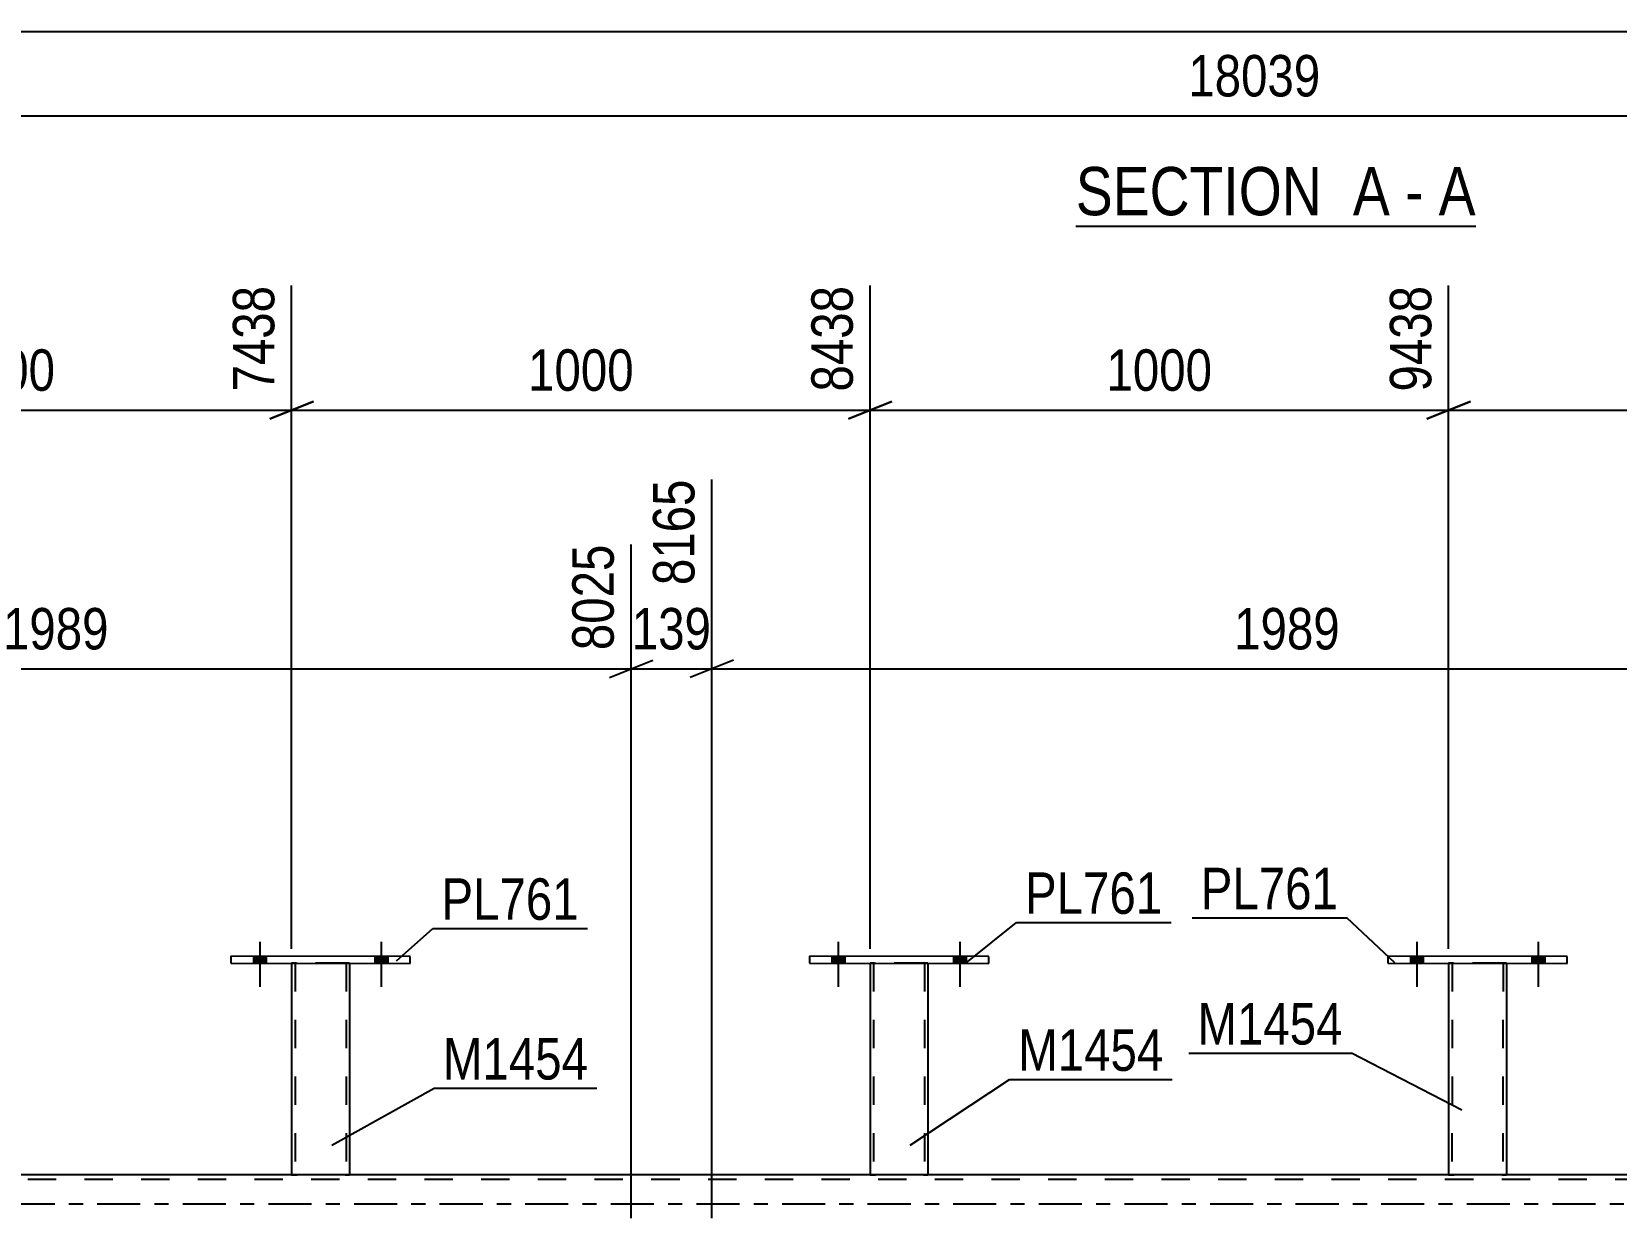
# Model space of a CAD drawing. Header units: millimetres. Extents: x 0 to 841, y 0 to 594.
# Drawn here: x 333.7 to 443.3, y 424.8 to 506.9 of the extents above; entities that cross this region are included whole.
import ezdxf

# ---------------------------------------------------------------- set-up
doc = ezdxf.new("R2010")
doc.units = ezdxf.units.MM
doc.linetypes.add('DXK_LINE_DOT2', pattern=[3.9198, 1.9599, -1.9599])
doc.linetypes.add('DXK_LINE_DOT3', pattern=[5.9187, 2.979, -0.9799, 0.9799, -0.9799])
doc.styles.add('Arial Narrow', font='ARIALN.TTF', dxfattribs={"height": 0.2})

# ---------------------------------------------------------------- blocks, each defined once
blk = doc.blocks.new('Unknown-318889209-11 - 4978')
at = {"color": 6, "linetype": 'Continuous'}
blk.add_line((405.92, 493.44), (433.57, 493.44), dxfattribs=at)
at = {"color": 0, "linetype": 'Continuous'}
for points in [[(424.03, 494.19), (424.03, 497.69), (405.92, 497.69), (405.92, 494.19)], [(427.64, 494.19), (427.64, 497.69), (425.08, 497.69), (425.08, 494.19)], [(429.96, 494.19), (429.96, 497.69), (428.69, 497.69), (428.69, 494.19)], [(433.57, 494.19), (433.57, 497.69), (431.01, 497.69), (431.01, 494.19)]]:
    blk.add_wipeout(points, dxfattribs=at)
at = {"color": 7, "linetype": 'Continuous', "style": 'Arial Narrow'}
for s, p in [('SECTION ', (405.92, 494.19)), ('A', (425.08, 494.19)), ('A', (431.01, 494.19)), ('-', (428.69, 494.19))]:
    blk.add_text(s, height=3.34, dxfattribs=at).set_placement(p)
blk = doc.blocks.new('Part-318889209-3329 - 3132')
at = {"color": 2, "linetype": 'Continuous'}
for p, q in [((431.7, 442.45), (431.69, 427.81)), ((435.7, 442.45), (435.69, 427.81)), ((431.73, 427.81), (431.69, 427.81)), ((431.83, 427.81), (431.73, 427.81)), ((431.99, 427.81), (431.83, 427.81)), ((435.39, 427.81), (431.99, 427.81)), ((435.55, 427.81), (435.39, 427.81)), ((435.65, 427.81), (435.55, 427.81)), ((435.69, 427.81), (435.65, 427.81))]:
    blk.add_line(p, q, dxfattribs=at)
at = {"color": 7, "linetype": 'DXK_LINE_DOT2'}
for p, q in [((431.7, 442.45), (431.7, 442.45)), ((431.7, 442.45), (431.7, 442.45)), ((431.7, 442.45), (431.7, 442.45)), ((431.73, 442.45), (431.7, 442.45)), ((431.7, 442.45), (431.73, 442.45)), ((431.84, 442.45), (431.73, 442.45)), ((431.73, 442.45), (431.84, 442.45)), ((431.99, 442.45), (431.84, 442.45)), ((431.84, 442.45), (431.99, 442.45)), ((431.94, 442.45), (431.93, 427.81)), ((431.94, 442.45), (431.94, 442.45)), ((431.95, 442.45), (431.94, 442.45)), ((431.94, 442.45), (431.95, 442.45)), ((432.01, 442.45), (431.95, 442.45)), ((431.95, 442.45), (432.01, 442.45)), ((435.4, 442.45), (431.99, 442.45)), ((435.4, 442.45), (431.99, 442.45)), ((435.31, 442.45), (432.01, 442.45)), ((432.01, 442.45), (432.08, 442.45)), ((435.39, 442.45), (432.08, 442.45)), ((435.39, 442.45), (435.31, 442.45)), ((435.44, 442.45), (435.39, 442.45)), ((435.39, 442.45), (435.44, 442.45)), ((435.4, 442.45), (435.56, 442.45)), ((435.56, 442.45), (435.4, 442.45)), ((435.46, 442.45), (435.44, 442.45)), ((435.44, 442.45), (435.46, 442.45)), ((435.46, 442.45), (435.45, 427.81)), ((435.46, 442.45), (435.46, 442.45)), ((435.56, 442.45), (435.66, 442.45)), ((435.66, 442.45), (435.56, 442.45)), ((435.66, 442.45), (435.7, 442.45)), ((435.7, 442.45), (435.66, 442.45)), ((435.7, 442.45), (435.7, 442.45)), ((435.7, 442.45), (435.7, 442.45)), ((435.7, 442.45), (435.7, 442.45)), ((431.69, 427.81), (431.73, 427.81)), ((431.73, 427.81), (431.83, 427.81)), ((431.83, 427.81), (431.99, 427.81)), ((431.95, 427.81), (431.93, 427.81)), ((431.93, 427.81), (431.95, 427.81)), ((432, 427.81), (431.95, 427.81)), ((431.95, 427.81), (432, 427.81)), ((435.39, 427.81), (431.99, 427.81)), ((435.3, 427.81), (432, 427.81)), ((432, 427.81), (432.08, 427.81)), ((435.43, 427.81), (432.08, 427.81)), ((435.38, 427.81), (435.3, 427.81)), ((435.43, 427.81), (435.38, 427.81)), ((435.39, 427.81), (435.55, 427.81)), ((435.45, 427.81), (435.43, 427.81)), ((435.43, 427.81), (435.45, 427.81)), ((435.55, 427.81), (435.65, 427.81)), ((435.65, 427.81), (435.69, 427.81))]:
    blk.add_line(p, q, dxfattribs=at)
blk = doc.blocks.new('Part-318889209-3324 - 3132')
at = {"color": 2, "linetype": 'Continuous'}
for p, q in [((427.5, 442.93), (427.5, 442.45)), ((439.9, 442.92), (427.5, 442.93)), ((439.9, 442.44), (439.9, 442.92)), ((427.5, 442.45), (439.9, 442.44))]:
    blk.add_line(p, q, dxfattribs=at)
blk = doc.blocks.new('Bolt-318889209-3364 - 3132')
at = {"linetype": 'Continuous'}
for points in [[(389.06, 442.45), (389.94, 442.45), (389.94, 442.93), (389.06, 442.93)], [(397.46, 442.45), (398.34, 442.45), (398.34, 442.93), (397.46, 442.93)]]:
    blk.add_hatch(color=1, dxfattribs=at).paths.add_polyline_path(points)
at = {"color": 1, "linetype": 'Continuous'}
for p, q in [((389.5, 443.93), (389.5, 440.81)), ((397.9, 443.93), (397.9, 440.81)), ((389.06, 442.93), (389.06, 442.45)), ((389.94, 442.93), (389.94, 442.45)), ((397.46, 442.93), (397.46, 442.45)), ((398.34, 442.93), (398.34, 442.45))]:
    blk.add_line(p, q, dxfattribs=at)
blk = doc.blocks.new('Bolt-318889209-3401 - 3132')
at = {"linetype": 'Continuous'}
for points in [[(389.06, 442.45), (389.94, 442.45), (389.94, 442.93), (389.06, 442.93)], [(397.46, 442.45), (398.34, 442.45), (398.34, 442.93), (397.46, 442.93)]]:
    blk.add_hatch(color=1, dxfattribs=at).paths.add_polyline_path(points)
at = {"color": 1, "linetype": 'Continuous'}
for p, q in [((389.5, 443.93), (389.5, 440.81)), ((397.9, 443.93), (397.9, 440.81)), ((389.06, 442.93), (389.06, 442.45)), ((389.94, 442.93), (389.94, 442.45)), ((397.46, 442.93), (397.46, 442.45)), ((398.34, 442.93), (398.34, 442.45))]:
    blk.add_line(p, q, dxfattribs=at)
blk = doc.blocks.new('Bolt-318889209-3402 - 3132')
at = {"linetype": 'Continuous'}
for points in [[(429.06, 442.45), (429.94, 442.45), (429.94, 442.93), (429.06, 442.93)], [(437.46, 442.45), (438.34, 442.45), (438.34, 442.93), (437.46, 442.93)]]:
    blk.add_hatch(color=1, dxfattribs=at).paths.add_polyline_path(points)
at = {"color": 1, "linetype": 'Continuous'}
for p, q in [((429.5, 443.93), (429.5, 440.81)), ((437.9, 443.93), (437.9, 440.81)), ((429.06, 442.93), (429.06, 442.45)), ((429.94, 442.93), (429.94, 442.45)), ((437.46, 442.93), (437.46, 442.45)), ((438.34, 442.93), (438.34, 442.45))]:
    blk.add_line(p, q, dxfattribs=at)
blk = doc.blocks.new('Bolt-318889209-3403 - 3132')
at = {"linetype": 'Continuous'}
for points in [[(429.06, 442.45), (429.94, 442.45), (429.94, 442.93), (429.06, 442.93)], [(437.46, 442.45), (438.34, 442.45), (438.34, 442.93), (437.46, 442.93)]]:
    blk.add_hatch(color=1, dxfattribs=at).paths.add_polyline_path(points)
at = {"color": 1, "linetype": 'Continuous'}
for p, q in [((429.5, 443.93), (429.5, 440.81)), ((437.9, 443.93), (437.9, 440.81)), ((429.06, 442.93), (429.06, 442.45)), ((429.94, 442.93), (429.94, 442.45)), ((437.46, 442.93), (437.46, 442.45)), ((438.34, 442.93), (438.34, 442.45))]:
    blk.add_line(p, q, dxfattribs=at)
blk = doc.blocks.new('Part-318889209-3690 - 3132')
at = {"color": 7, "linetype": 'DXK_LINE_DOT2'}
for p, q in [((774.43, 427.49), (54.16, 427.49)), ((355.7, 427.81), (351.7, 427.81)), ((395.7, 427.81), (391.7, 427.81)), ((435.69, 427.81), (431.69, 427.81))]:
    blk.add_line(p, q, dxfattribs=at)
at = {"color": 2, "linetype": 'Continuous'}
for p, q in [((351.7, 427.81), (315.69, 427.81)), ((391.7, 427.81), (355.7, 427.81)), ((431.69, 427.81), (395.7, 427.81)), ((471.7, 427.81), (435.69, 427.81))]:
    blk.add_line(p, q, dxfattribs=at)
at = {"color": 7, "linetype": 'DXK_LINE_DOT3'}
blk.add_line((54.16, 425.81), (774.43, 425.81), dxfattribs=at)
blk = doc.blocks.new('Bolt-318889209-3692 - 3132')
at = {"linetype": 'Continuous'}
for points in [[(349.06, 442.45), (349.94, 442.45), (349.94, 442.93), (349.06, 442.93)], [(357.46, 442.45), (358.34, 442.45), (358.34, 442.93), (357.46, 442.93)]]:
    blk.add_hatch(color=1, dxfattribs=at).paths.add_polyline_path(points)
at = {"color": 1, "linetype": 'Continuous'}
for p, q in [((349.5, 443.93), (349.5, 440.81)), ((357.9, 443.93), (357.9, 440.81)), ((349.06, 442.93), (349.06, 442.45)), ((349.94, 442.93), (349.94, 442.45)), ((357.46, 442.93), (357.46, 442.45)), ((358.34, 442.93), (358.34, 442.45))]:
    blk.add_line(p, q, dxfattribs=at)
blk = doc.blocks.new('Bolt-318889209-3693 - 3132')
at = {"linetype": 'Continuous'}
for points in [[(349.06, 442.45), (349.94, 442.45), (349.94, 442.93), (349.06, 442.93)], [(357.46, 442.45), (358.34, 442.45), (358.34, 442.93), (357.46, 442.93)]]:
    blk.add_hatch(color=1, dxfattribs=at).paths.add_polyline_path(points)
at = {"color": 1, "linetype": 'Continuous'}
for p, q in [((349.5, 443.93), (349.5, 440.81)), ((357.9, 443.93), (357.9, 440.81)), ((349.06, 442.93), (349.06, 442.45)), ((349.94, 442.93), (349.94, 442.45)), ((357.46, 442.93), (357.46, 442.45)), ((358.34, 442.93), (358.34, 442.45))]:
    blk.add_line(p, q, dxfattribs=at)
blk = doc.blocks.new('Part-318889209-3708 - 3132')
at = {"color": 2, "linetype": 'Continuous'}
for p, q in [((347.5, 442.93), (347.5, 442.45)), ((359.9, 442.92), (347.5, 442.93)), ((359.9, 442.44), (359.9, 442.92)), ((347.5, 442.45), (359.9, 442.44))]:
    blk.add_line(p, q, dxfattribs=at)
blk = doc.blocks.new('Part-318889209-3713 - 3132')
at = {"color": 2, "linetype": 'Continuous'}
for p, q in [((351.7, 442.45), (351.7, 427.81)), ((355.7, 442.45), (355.7, 427.81)), ((351.73, 427.81), (351.7, 427.81)), ((351.84, 427.81), (351.73, 427.81)), ((351.99, 427.81), (351.84, 427.81)), ((355.4, 427.81), (351.99, 427.81)), ((355.56, 427.81), (355.4, 427.81)), ((355.66, 427.81), (355.56, 427.81)), ((355.7, 427.81), (355.66, 427.81))]:
    blk.add_line(p, q, dxfattribs=at)
at = {"color": 7, "linetype": 'DXK_LINE_DOT2'}
for p, q in [((351.7, 442.45), (351.7, 442.45)), ((351.7, 442.45), (351.7, 442.45)), ((351.7, 442.45), (351.7, 442.45)), ((351.74, 442.45), (351.7, 442.45)), ((351.7, 442.45), (351.74, 442.45)), ((351.84, 442.45), (351.74, 442.45)), ((351.74, 442.45), (351.84, 442.45)), ((352, 442.45), (351.84, 442.45)), ((351.84, 442.45), (352, 442.45)), ((351.94, 442.45), (351.94, 442.45)), ((351.94, 442.45), (351.94, 427.81)), ((351.96, 442.45), (351.94, 442.45)), ((351.94, 442.45), (351.96, 442.45)), ((352.01, 442.45), (351.96, 442.45)), ((351.96, 442.45), (352.01, 442.45)), ((355.41, 442.45), (352, 442.45)), ((355.41, 442.45), (352, 442.45)), ((355.31, 442.45), (352.01, 442.45)), ((352.01, 442.45), (352.09, 442.45)), ((355.39, 442.45), (352.09, 442.45)), ((355.39, 442.45), (355.31, 442.45)), ((355.44, 442.45), (355.39, 442.45)), ((355.39, 442.45), (355.44, 442.45)), ((355.41, 442.45), (355.56, 442.45)), ((355.56, 442.45), (355.41, 442.45)), ((355.46, 442.45), (355.44, 442.45)), ((355.44, 442.45), (355.46, 442.45)), ((355.46, 442.45), (355.46, 442.45)), ((355.46, 442.45), (355.46, 427.81)), ((355.56, 442.45), (355.67, 442.45)), ((355.67, 442.45), (355.56, 442.45)), ((355.67, 442.45), (355.7, 442.45)), ((355.7, 442.45), (355.67, 442.45)), ((355.7, 442.45), (355.7, 442.45)), ((355.7, 442.45), (355.7, 442.45)), ((355.7, 442.45), (355.7, 442.45)), ((351.7, 427.81), (351.73, 427.81)), ((351.73, 427.81), (351.84, 427.81)), ((351.84, 427.81), (351.99, 427.81)), ((351.96, 427.81), (351.94, 427.81)), ((351.94, 427.81), (351.96, 427.81)), ((352.01, 427.81), (351.96, 427.81)), ((351.96, 427.81), (352.01, 427.81)), ((355.4, 427.81), (351.99, 427.81)), ((355.31, 427.81), (352.01, 427.81)), ((352.01, 427.81), (352.09, 427.81)), ((355.44, 427.81), (352.09, 427.81)), ((355.39, 427.81), (355.31, 427.81)), ((355.44, 427.81), (355.39, 427.81)), ((355.4, 427.81), (355.56, 427.81)), ((355.46, 427.81), (355.44, 427.81)), ((355.44, 427.81), (355.46, 427.81)), ((355.56, 427.81), (355.66, 427.81)), ((355.66, 427.81), (355.7, 427.81))]:
    blk.add_line(p, q, dxfattribs=at)
blk = doc.blocks.new('Part-318889209-3718 - 3132')
at = {"color": 2, "linetype": 'Continuous'}
for p, q in [((387.5, 442.93), (387.5, 442.45)), ((399.9, 442.92), (387.5, 442.93)), ((399.9, 442.44), (399.9, 442.92)), ((387.5, 442.45), (399.9, 442.44))]:
    blk.add_line(p, q, dxfattribs=at)
blk = doc.blocks.new('Part-318889209-3723 - 3132')
at = {"color": 2, "linetype": 'Continuous'}
for p, q in [((391.7, 442.45), (391.7, 427.81)), ((395.7, 442.45), (395.7, 427.81)), ((391.73, 427.81), (391.7, 427.81)), ((391.84, 427.81), (391.73, 427.81)), ((391.99, 427.81), (391.84, 427.81)), ((395.4, 427.81), (391.99, 427.81)), ((395.56, 427.81), (395.4, 427.81)), ((395.66, 427.81), (395.56, 427.81)), ((395.7, 427.81), (395.66, 427.81))]:
    blk.add_line(p, q, dxfattribs=at)
at = {"color": 7, "linetype": 'DXK_LINE_DOT2'}
for p, q in [((391.7, 442.45), (391.7, 442.45)), ((391.7, 442.45), (391.7, 442.45)), ((391.7, 442.45), (391.7, 442.45)), ((391.74, 442.45), (391.7, 442.45)), ((391.7, 442.45), (391.74, 442.45)), ((391.84, 442.45), (391.74, 442.45)), ((391.74, 442.45), (391.84, 442.45)), ((392, 442.45), (391.84, 442.45)), ((391.84, 442.45), (392, 442.45)), ((391.94, 442.45), (391.94, 442.45)), ((391.94, 442.45), (391.94, 427.81)), ((391.96, 442.45), (391.94, 442.45)), ((391.94, 442.45), (391.96, 442.45)), ((392.01, 442.45), (391.96, 442.45)), ((391.96, 442.45), (392.01, 442.45)), ((395.4, 442.45), (392, 442.45)), ((395.4, 442.45), (392, 442.45)), ((395.31, 442.45), (392.01, 442.45)), ((392.01, 442.45), (392.09, 442.45)), ((395.39, 442.45), (392.09, 442.45)), ((395.39, 442.45), (395.31, 442.45)), ((395.44, 442.45), (395.39, 442.45)), ((395.39, 442.45), (395.44, 442.45)), ((395.4, 442.45), (395.56, 442.45)), ((395.56, 442.45), (395.4, 442.45)), ((395.46, 442.45), (395.44, 442.45)), ((395.44, 442.45), (395.46, 442.45)), ((395.46, 442.45), (395.46, 442.45)), ((395.46, 442.45), (395.46, 427.81)), ((395.56, 442.45), (395.66, 442.45)), ((395.66, 442.45), (395.56, 442.45)), ((395.66, 442.45), (395.7, 442.45)), ((395.7, 442.45), (395.66, 442.45)), ((395.7, 442.45), (395.7, 442.45)), ((395.7, 442.45), (395.7, 442.45)), ((395.7, 442.45), (395.7, 442.45)), ((391.7, 427.81), (391.73, 427.81)), ((391.73, 427.81), (391.84, 427.81)), ((391.84, 427.81), (391.99, 427.81)), ((391.95, 427.81), (391.94, 427.81)), ((391.94, 427.81), (391.95, 427.81)), ((392.01, 427.81), (391.95, 427.81)), ((391.95, 427.81), (392.01, 427.81)), ((395.4, 427.81), (391.99, 427.81)), ((395.31, 427.81), (392.01, 427.81)), ((392.01, 427.81), (392.08, 427.81)), ((395.44, 427.81), (392.08, 427.81)), ((395.39, 427.81), (395.31, 427.81)), ((395.44, 427.81), (395.39, 427.81)), ((395.4, 427.81), (395.56, 427.81)), ((395.46, 427.81), (395.44, 427.81)), ((395.44, 427.81), (395.46, 427.81)), ((395.56, 427.81), (395.66, 427.81)), ((395.66, 427.81), (395.7, 427.81))]:
    blk.add_line(p, q, dxfattribs=at)
blk = doc.blocks.new('StraightDimension-318889209-5960 - 4978')
at = {"color": 7, "linetype": 'Continuous'}
blk.add_line((62.29, 506.89), (774.25, 506.89), dxfattribs=at)
blk = doc.blocks.new('StraightDimension-318889209-5981 - 4978')
at = {"color": 7, "linetype": 'Continuous'}
blk.add_line((61.65, 501.06), (774.89, 501.06), dxfattribs=at)
at = {"color": 0}
blk.add_wipeout([(423.44, 501.81), (423.44, 506.01), (413.1, 506.01), (413.1, 501.81)], dxfattribs=at)
at = {"color": 3, "style": 'Arial Narrow'}
blk.add_text('18039', height=2.863, dxfattribs=at).set_placement((413.7, 502.41))
blk = doc.blocks.new('StraightDimension-318889209-19436 - 3132')
at = {"color": 7, "linetype": 'Continuous'}
for p, q in [((380.75, 424.81), (380.75, 475.92)), ((375.17, 424.81), (375.17, 471.42)), ((373.67, 462.21), (376.67, 463.41)), ((375.17, 462.81), (380.75, 462.81)), ((382.25, 463.41), (379.25, 462.21))]:
    blk.add_line(p, q, dxfattribs=at)
at = {"color": 0}
blk.add_wipeout([(381.3, 463.56), (381.3, 467.76), (374.62, 467.76), (374.62, 463.56)], dxfattribs=at)
at = {"color": 3, "style": 'Arial Narrow'}
blk.add_text('139', height=2.863, dxfattribs=at).set_placement((375.22, 464.16))
at = {"color": 0, "linetype": 'Continuous'}
blk.add_wipeout([(380.15, 476.52), (375.95, 476.52), (375.95, 468.01), (380.15, 468.01)], dxfattribs=at)
at = {"color": 3, "linetype": 'Continuous', "style": 'Arial Narrow'}
blk.add_text('8165', height=2.863, rotation=90.0002, dxfattribs=at).set_placement((379.55, 468.61))
blk = doc.blocks.new('StraightDimension-318889209-19435 - 3132')
at = {"color": 7, "linetype": 'Continuous'}
for p, q in [((380.75, 424.81), (380.75, 475.92)), ((460.31, 424.81), (460.31, 473.25)), ((382.25, 463.41), (379.25, 462.21)), ((380.75, 462.81), (460.31, 462.81)), ((458.81, 462.21), (461.81, 463.41))]:
    blk.add_line(p, q, dxfattribs=at)
at = {"color": 0}
blk.add_wipeout([(424.78, 463.56), (424.78, 467.76), (416.27, 467.76), (416.27, 463.56)], dxfattribs=at)
at = {"color": 3, "style": 'Arial Narrow'}
blk.add_text('1989', height=2.863, dxfattribs=at).set_placement((416.87, 464.16))
at = {"color": 0, "linetype": 'Continuous'}
blk.add_wipeout([(459.71, 473.85), (455.51, 473.85), (455.51, 463.51), (459.71, 463.51)], dxfattribs=at)
at = {"color": 3, "linetype": 'Continuous', "style": 'Arial Narrow'}
blk.add_text('10154', height=2.863, rotation=90.0002, dxfattribs=at).set_placement((459.11, 464.11))
blk = doc.blocks.new('StraightDimension-318889209-19235 - 3132')
at = {"color": 7, "linetype": 'Continuous'}
for p, q in [((471.7, 443.45), (471.7, 491.14)), ((431.7, 443.45), (431.7, 489.32)), ((433.2, 481.3), (430.2, 480.1)), ((470.2, 480.1), (473.2, 481.3)), ((431.7, 480.7), (471.7, 480.7))]:
    blk.add_line(p, q, dxfattribs=at)
at = {"color": 0}
blk.add_wipeout([(455.95, 481.45), (455.95, 485.65), (447.44, 485.65), (447.44, 481.45)], dxfattribs=at)
at = {"color": 3, "style": 'Arial Narrow'}
blk.add_text('1000', height=2.863, dxfattribs=at).set_placement((448.04, 482.05))
at = {"color": 0, "linetype": 'Continuous'}
blk.add_wipeout([(471.1, 491.74), (466.9, 491.74), (466.9, 481.4), (471.1, 481.4)], dxfattribs=at)
at = {"color": 3, "linetype": 'Continuous', "style": 'Arial Narrow'}
blk.add_text('10438', height=2.863, rotation=90.0002, dxfattribs=at).set_placement((470.5, 482))
blk = doc.blocks.new('StraightDimension-318889209-19236 - 3132')
at = {"color": 7, "linetype": 'Continuous'}
for p, q in [((391.7, 443.45), (391.7, 489.32)), ((431.7, 443.45), (431.7, 489.32)), ((393.2, 481.3), (390.2, 480.1)), ((430.2, 480.1), (433.2, 481.3)), ((391.7, 480.7), (431.7, 480.7))]:
    blk.add_line(p, q, dxfattribs=at)
at = {"color": 0}
blk.add_wipeout([(415.95, 481.45), (415.95, 485.65), (407.44, 485.65), (407.44, 481.45)], dxfattribs=at)
at = {"color": 3, "style": 'Arial Narrow'}
blk.add_text('1000', height=2.863, dxfattribs=at).set_placement((408.04, 482.05))
at = {"color": 0, "linetype": 'Continuous'}
blk.add_wipeout([(431.1, 489.92), (426.9, 489.92), (426.9, 481.4), (431.1, 481.4)], dxfattribs=at)
at = {"color": 3, "linetype": 'Continuous', "style": 'Arial Narrow'}
blk.add_text('9438', height=2.863, rotation=90.0002, dxfattribs=at).set_placement((430.5, 482))
blk = doc.blocks.new('StraightDimension-318889209-19237 - 3132')
at = {"color": 7, "linetype": 'Continuous'}
for p, q in [((351.7, 443.45), (351.7, 489.32)), ((391.7, 443.45), (391.7, 489.32)), ((353.2, 481.3), (350.2, 480.1)), ((390.2, 480.1), (393.2, 481.3)), ((351.7, 480.7), (391.7, 480.7))]:
    blk.add_line(p, q, dxfattribs=at)
at = {"color": 0}
blk.add_wipeout([(375.96, 481.45), (375.96, 485.65), (367.45, 485.65), (367.45, 481.45)], dxfattribs=at)
at = {"color": 3, "style": 'Arial Narrow'}
blk.add_text('1000', height=2.863, dxfattribs=at).set_placement((368.05, 482.05))
at = {"color": 0, "linetype": 'Continuous'}
blk.add_wipeout([(391.1, 489.92), (386.9, 489.92), (386.9, 481.4), (391.1, 481.4)], dxfattribs=at)
at = {"color": 3, "linetype": 'Continuous', "style": 'Arial Narrow'}
blk.add_text('8438', height=2.863, rotation=90.0002, dxfattribs=at).set_placement((390.5, 482))
blk = doc.blocks.new('StraightDimension-318889209-19238 - 3132')
at = {"color": 7, "linetype": 'Continuous'}
for p, q in [((311.7, 443.38), (311.7, 489.32)), ((351.7, 443.45), (351.7, 489.32)), ((313.2, 481.3), (310.2, 480.1)), ((350.2, 480.1), (353.2, 481.3)), ((311.7, 480.7), (351.7, 480.7))]:
    blk.add_line(p, q, dxfattribs=at)
at = {"color": 0}
blk.add_wipeout([(335.96, 481.45), (335.96, 485.65), (327.44, 485.65), (327.44, 481.45)], dxfattribs=at)
at = {"color": 3, "style": 'Arial Narrow'}
blk.add_text('1000', height=2.863, dxfattribs=at).set_placement((328.04, 482.05))
at = {"color": 0, "linetype": 'Continuous'}
blk.add_wipeout([(351.1, 489.92), (346.9, 489.92), (346.9, 481.4), (351.1, 481.4)], dxfattribs=at)
at = {"color": 3, "linetype": 'Continuous', "style": 'Arial Narrow'}
blk.add_text('7438', height=2.863, rotation=90.0002, dxfattribs=at).set_placement((350.5, 482))
blk = doc.blocks.new('StraightDimension-318889209-19437 - 3132')
at = {"color": 7, "linetype": 'Continuous'}
for p, q in [((295.61, 424.81), (295.61, 475.92)), ((375.17, 424.81), (375.17, 471.42)), ((297.11, 463.41), (294.11, 462.21)), ((295.61, 462.81), (375.17, 462.81)), ((373.67, 462.21), (376.67, 463.41))]:
    blk.add_line(p, q, dxfattribs=at)
at = {"color": 0}
blk.add_wipeout([(339.65, 463.56), (339.65, 467.76), (331.14, 467.76), (331.14, 463.56)], dxfattribs=at)
at = {"color": 3, "style": 'Arial Narrow'}
blk.add_text('1989', height=2.863, dxfattribs=at).set_placement((331.74, 464.16))
at = {"color": 0, "linetype": 'Continuous'}
blk.add_wipeout([(374.57, 472.02), (370.37, 472.02), (370.37, 463.51), (374.57, 463.51)], dxfattribs=at)
at = {"color": 3, "linetype": 'Continuous', "style": 'Arial Narrow'}
blk.add_text('8025', height=2.863, rotation=90.0002, dxfattribs=at).set_placement((373.97, 464.11))
blk = doc.blocks.new('Mark-318889209-3320 - 3132')
at = {"color": 30, "linetype": 'Continuous'}
for p in [(413.96, 445.59), (427.99, 442.48)]:
    blk.add_line(p, (424.66, 445.59), dxfattribs=at)
at = {"color": 0}
blk.add_wipeout([(424.06, 446.19), (424.06, 449.19), (414.56, 449.19), (414.56, 446.19)], dxfattribs=at)
blk.add_wipeout([(424.06, 446.19), (424.06, 449.19), (414.56, 449.19), (414.56, 446.19)], dxfattribs=at)
at = {"color": 3, "style": 'Arial Narrow'}
blk.add_text('PL761', height=2.863, dxfattribs=at).set_placement((414.56, 446.19))
blk = doc.blocks.new('Mark-318889209-3325 - 3132')
at = {"color": 30, "linetype": 'Continuous'}
for p in [(413.73, 436.23), (432.61, 432.28)]:
    blk.add_line(p, (424.98, 436.23), dxfattribs=at)
at = {"color": 0}
blk.add_wipeout([(424.38, 436.83), (424.38, 439.83), (414.33, 439.83), (414.33, 436.83)], dxfattribs=at)
blk.add_wipeout([(424.38, 436.83), (424.38, 439.83), (414.33, 439.83), (414.33, 436.83)], dxfattribs=at)
at = {"color": 3, "style": 'Arial Narrow'}
blk.add_text('M1454', height=2.863, dxfattribs=at).set_placement((414.33, 436.83))
blk = doc.blocks.new('Mark-318889209-3714 - 3132')
at = {"color": 30, "linetype": 'Continuous'}
for p, q in [((398.31, 442.45), (401.81, 445.27)), ((401.81, 445.27), (412.51, 445.27))]:
    blk.add_line(p, q, dxfattribs=at)
at = {"color": 0}
blk.add_wipeout([(411.91, 445.87), (411.91, 448.87), (402.41, 448.87), (402.41, 445.87)], dxfattribs=at)
blk.add_wipeout([(411.91, 445.87), (411.91, 448.87), (402.41, 448.87), (402.41, 445.87)], dxfattribs=at)
at = {"color": 3, "style": 'Arial Narrow'}
blk.add_text('PL761', height=2.863, dxfattribs=at).set_placement((402.41, 445.87))
blk = doc.blocks.new('Mark-318889209-3704 - 3132')
at = {"color": 30, "linetype": 'Continuous'}
for p, q in [((358.96, 442.61), (361.46, 444.86)), ((361.46, 444.86), (372.16, 444.86))]:
    blk.add_line(p, q, dxfattribs=at)
at = {"color": 0}
blk.add_wipeout([(371.56, 445.46), (371.56, 448.46), (362.06, 448.46), (362.06, 445.46)], dxfattribs=at)
blk.add_wipeout([(371.56, 445.46), (371.56, 448.46), (362.06, 448.46), (362.06, 445.46)], dxfattribs=at)
at = {"color": 3, "style": 'Arial Narrow'}
blk.add_text('PL761', height=2.863, dxfattribs=at).set_placement((362.06, 445.46))
blk = doc.blocks.new('Mark-318889209-3709 - 3132')
at = {"color": 30, "linetype": 'Continuous'}
for p, q in [((354.47, 429.87), (361.56, 433.81)), ((361.56, 433.81), (372.81, 433.81))]:
    blk.add_line(p, q, dxfattribs=at)
at = {"color": 0}
blk.add_wipeout([(372.21, 434.41), (372.21, 437.41), (362.16, 437.41), (362.16, 434.41)], dxfattribs=at)
blk.add_wipeout([(372.21, 434.41), (372.21, 437.41), (362.16, 437.41), (362.16, 434.41)], dxfattribs=at)
at = {"color": 3, "style": 'Arial Narrow'}
blk.add_text('M1454', height=2.863, dxfattribs=at).set_placement((362.16, 434.41))
blk = doc.blocks.new('Mark-318889209-3719 - 3132')
at = {"color": 30, "linetype": 'Continuous'}
for p, q in [((394.47, 429.87), (401.34, 434.41)), ((401.34, 434.41), (412.59, 434.41))]:
    blk.add_line(p, q, dxfattribs=at)
at = {"color": 0}
blk.add_wipeout([(411.99, 435.01), (411.99, 438.01), (401.94, 438.01), (401.94, 435.01)], dxfattribs=at)
blk.add_wipeout([(411.99, 435.01), (411.99, 438.01), (401.94, 438.01), (401.94, 435.01)], dxfattribs=at)
at = {"color": 3, "style": 'Arial Narrow'}
blk.add_text('M1454', height=2.863, dxfattribs=at).set_placement((401.94, 435.01))

msp = doc.modelspace()

# ---------------------------------------------------------------- block references
for name in ['StraightDimension-318889209-5960 - 4978', 'Unknown-318889209-11 - 4978', 'Bolt-318889209-3692 - 3132', 'Bolt-318889209-3693 - 3132', 'Bolt-318889209-3364 - 3132', 'Bolt-318889209-3401 - 3132', 'Bolt-318889209-3402 - 3132', 'Bolt-318889209-3403 - 3132', 'Part-318889209-3708 - 3132', 'Part-318889209-3718 - 3132', 'Part-318889209-3324 - 3132', 'Part-318889209-3713 - 3132', 'Part-318889209-3723 - 3132', 'Part-318889209-3329 - 3132', 'Part-318889209-3690 - 3132']:
    msp.add_blockref(name, (0, 0))

# ---------------------------------------------------------------- next in the draw order: block references
for name in ['StraightDimension-318889209-5981 - 4978', 'StraightDimension-318889209-19436 - 3132']:
    msp.add_blockref(name, (0, 0))

# ---------------------------------------------------------------- next in the draw order: block references
msp.add_blockref('StraightDimension-318889209-19435 - 3132', (0, 0))

# ---------------------------------------------------------------- next in the draw order: block references
for name in ['StraightDimension-318889209-19235 - 3132', 'Mark-318889209-3325 - 3132', 'Mark-318889209-3719 - 3132']:
    msp.add_blockref(name, (0, 0))

# ---------------------------------------------------------------- next in the draw order: block references
msp.add_blockref('StraightDimension-318889209-19236 - 3132', (0, 0))

# ---------------------------------------------------------------- next in the draw order: block references
for name in ['StraightDimension-318889209-19237 - 3132', 'Mark-318889209-3714 - 3132', 'Mark-318889209-3320 - 3132']:
    msp.add_blockref(name, (0, 0))

# ---------------------------------------------------------------- next in the draw order: block references
msp.add_blockref('StraightDimension-318889209-19238 - 3132', (0, 0))

# ---------------------------------------------------------------- next in the draw order: block references
msp.add_blockref('StraightDimension-318889209-19437 - 3132', (0, 0))

# ---------------------------------------------------------------- next in the draw order: block references
for name in ['Mark-318889209-3704 - 3132', 'Mark-318889209-3709 - 3132']:
    msp.add_blockref(name, (0, 0))

doc.saveas('drawing.dxf')
